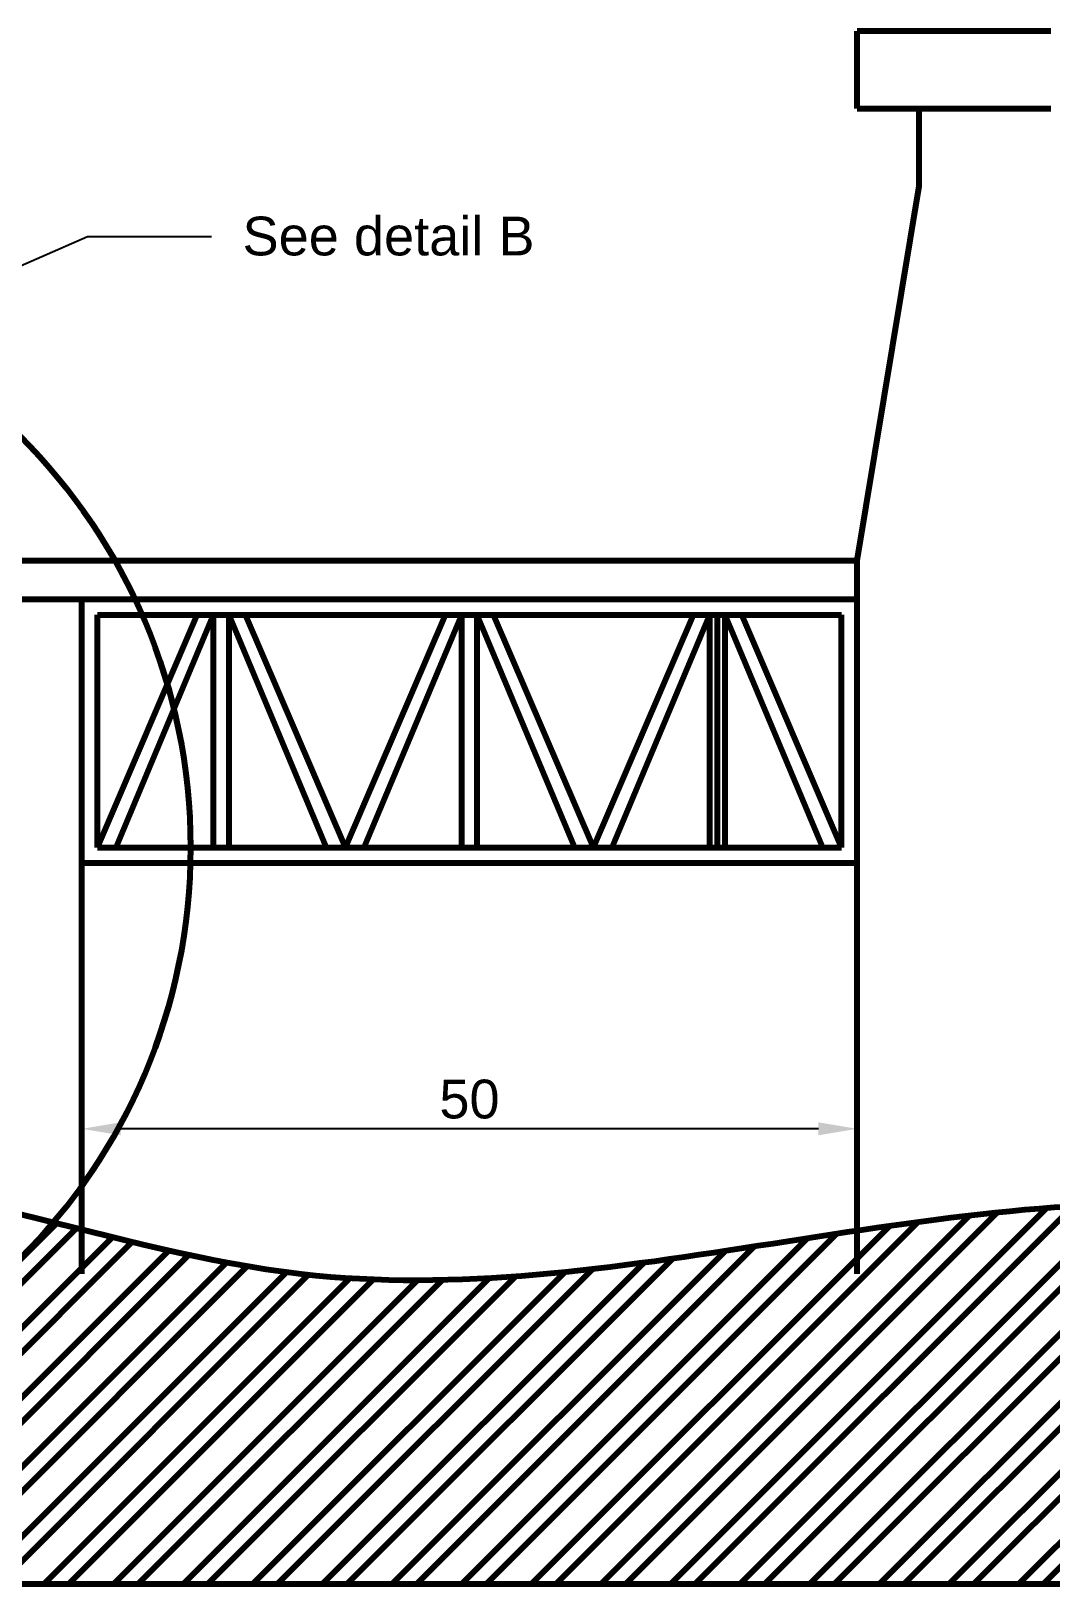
# Model space of a CAD drawing. Header units: inches. Extents: x 934 to 13503, y 40 to 6452.
# Drawn here: x 3958.4 to 4024.2, y 1815.1 to 1915.3 of the extents above; entities that cross this region are included whole.
import ezdxf
from ezdxf import colors
from ezdxf.entities.mleader import LeaderData, LeaderLine
from ezdxf.math import Vec2, Vec3

# ---------------------------------------------------------------- set-up
doc = ezdxf.new("R2010")
doc.units = ezdxf.units.IN
doc.styles.get("Standard").update_dxf_attribs({"font": 'arial.ttf'})
doc.dimstyles.new('ISO-25', dxfattribs={"dimtxt": 2.5, "dimasz": 2.5, "dimexe": 1.25, "dimexo": 0.275, "dimtad": 1, "dimdsep": 46, "dimtxsty": 'Standard', "dimcen": 2.5, "dimclrd": 256, "dimadec": 0, "dimazin": 0, "dimtfac": 1, "dimtmove": 0, "dimatfit": 3, "dimfxl": 1, "dimfxlon": 1, "dimarcsym": 0})

# ---------------------------------------------------------------- blocks, each defined once
blk = doc.blocks.new('*D122')
at = {"color": 0, "lineweight": -2, "transparency": 16777216}
for p, q in [((3961.664209124952, 1843.49358493206), (3961.664209124952, 1845.74358493206)), ((4011.664209124952, 1843.49358493206), (4011.664209124952, 1845.74358493206))]:
    blk.add_line(p, q, dxfattribs=at)
at = {"lineweight": -2, "transparency": 16777216}
blk.add_line((4009.164209124952, 1844.49358493206), (3964.164209124952, 1844.49358493206), dxfattribs=at)
at = {"lineweight": 80, "transparency": 16777216}
for points in [[(3964.164209124952, 1844.910251598726), (3964.164209124952, 1844.076918265393), (3961.664209124952, 1844.49358493206)], [(4009.164209124952, 1844.910251598726), (4009.164209124952, 1844.076918265393), (4011.664209124952, 1844.49358493206)]]:
    blk.add_solid(points, dxfattribs=at)
at = {"layer": 'Defpoints', "color": 0, "lineweight": 80, "transparency": 16777216}
for p in [(3961.664209124952, 1844.49358493206), (3961.664209124952, 1837.938202954006), (4011.664209124952, 1837.938202954006)]:
    blk.add_point(p, dxfattribs=at)
at = {"color": 0, "lineweight": 80, "transparency": 16777216, "insert": (3986.664209124952, 1846.395017401364), "char_height": 2.5, "attachment_point": 5}
blk.add_mtext('50', dxfattribs=at)

msp = doc.modelspace()

# ---------------------------------------------------------------- hatches: boundary and pattern name
at = {"lineweight": 80, "true_color": 0x636466}
h = msp.add_hatch(dxfattribs=at)
h.set_pattern_fill('STEEL', color=251)
h.set_pattern_definition([(45, (-1519.454354134796, 57.18501852113673), (-2.245064030267288, 2.245064030267288), []), (45, (-1519.454354134796, 58.7725185211367), (-2.245064030267288, 2.245064030267288), [])])
edge = h.paths.add_edge_path()
edge.add_line((4766.664209124952, 1815.140491916121), (4766.664209124952, 1848.140491916121))
edge.add_spline(control_points=[(4766.664209124952, 1848.140491916121), (4758.410521008524, 1849.17892985946), (4740.618977202907, 1851.417373316218), (4714.383738209946, 1830.254227685454), (4678.787859586111, 1847.358540189992), (4635.002775902982, 1827.726263263454), (4594.760541784546, 1844.106190150534), (4568.304809029728, 1836.939410710359), (4561.664209124952, 1835.140491916121)], knot_values=[0, 0, 0, 0, 24.19683953744607, 52.15839567901854, 90.20449929713183, 127.0952307706049, 188.0971952562734, 208.5406433330654, 208.5406433330654, 208.5406433330654, 208.5406433330654], degree=3, periodic=0)
edge.add_line((4561.664209124954, 1835.140491916122), (4056.664209124951, 1835.140491916121))
edge.add_spline(control_points=[(4056.664209124952, 1835.140491916121), (4050.023609220177, 1836.939410710359), (4023.567876465355, 1844.106190150532), (3983.325642346925, 1827.726263263455), (3939.540558663793, 1847.358540189992), (3903.944680039958, 1830.254227685454), (3877.709441046996, 1851.417373316218), (3859.917897241382, 1849.178929859461), (3851.664209124952, 1848.140491916121)], knot_values=[0, 0, 0, 0, 20.44344807679207, 81.44541256246058, 118.3361440359336, 156.3822476540469, 184.3438037956194, 208.5406433330655, 208.5406433330655, 208.5406433330655, 208.5406433330655], degree=3, periodic=0)
edge.add_line((3851.664209124952, 1848.140491916121), (3851.664209124952, 1815.140491916121))
edge.add_line((3851.664209124952, 1815.140491916121), (4766.664209124952, 1815.140491916121))

# ---------------------------------------------------------------- linework, layer by layer
at = {"lineweight": 80}
for p, q in [((4024.164209124951, 1915.288637573347), (4011.664209124952, 1915.288637573348)), ((4011.664209124953, 1910.288637573348), (4011.664209124952, 1915.288637573347)), ((4015.134685252516, 1915.288637573348), (4014.134685252516, 1915.288637573348)), ((4011.664209124952, 1910.288637573347), (4018.134685252516, 1910.288637573348)), ((4015.664209124951, 1905.288637573348), (4015.664209124951, 1910.288637573348)), ((4018.134685252516, 1910.288637573348), (4024.164209124951, 1910.288637573348)), ((4011.664209124952, 1881.140491916121), (4015.664209124951, 1905.288637573348)), ((3851.664209124952, 1881.140491916121), (4011.664209124952, 1881.140491916121)), ((4011.664209124952, 1835.140491916121), (4011.664209124952, 1881.140491916121)), ((3851.664209124952, 1878.640491916121), (3961.664209124952, 1878.640491916121)), ((3961.664209124952, 1835.140491916121), (3961.664209124952, 1878.640491916121)), ((3961.664209124952, 1878.640491916121), (4011.664209124952, 1878.640491916121)), ((3962.664209124952, 1862.640491916121), (3962.664209124952, 1877.640491916121)), ((3962.664209124952, 1877.640491916121), (4010.664209124952, 1877.640491916121)), ((3962.664209124952, 1862.640491916121), (3969.109977357568, 1877.640491916121)), ((3963.876792056648, 1862.640491916121), (3970.164209124952, 1877.640491916121)), ((3970.164209124952, 1862.640491916121), (3970.164209124952, 1877.640491916121)), ((3971.164209124952, 1862.640491916121), (3971.164209124952, 1877.640491916121)), ((3977.451626193257, 1862.640491916121), (3971.164209124952, 1877.640491916121)), ((3978.664209124952, 1862.640491916121), (3972.218440892337, 1877.640491916121)), ((3978.664209124952, 1862.640491916121), (3985.109977357568, 1877.640491916121)), ((3979.876792056648, 1862.640491916121), (3986.164209124952, 1877.640491916121)), ((3986.164209124952, 1862.640491916121), (3986.164209124952, 1877.640491916121)), ((3987.164209124952, 1862.640491916121), (3987.164209124952, 1877.640491916121)), ((3993.451626193257, 1862.640491916121), (3987.164209124952, 1877.640491916121)), ((3994.664209124952, 1862.640491916121), (3988.218440892337, 1877.640491916121)), ((3994.664209124952, 1862.640491916121), (4001.109977357568, 1877.640491916121)), ((3995.876792056648, 1862.640491916121), (4002.164209124952, 1877.640491916121)), ((4002.164209124952, 1862.640491916121), (4002.164209124952, 1877.640491916121)), ((4002.664209124952, 1862.640491916121), (4002.664209124952, 1877.640491916121)), ((4009.451626193257, 1862.640491916121), (4003.164209124952, 1877.640491916121)), ((4003.164209124952, 1862.640491916121), (4003.164209124952, 1877.640491916121)), ((4010.664209124952, 1862.640491916121), (4004.218440892337, 1877.640491916121)), ((4010.664209124952, 1862.640491916121), (4010.664209124952, 1877.640491916121)), ((4010.664209124952, 1862.815427289077), (4010.664209124952, 1862.815427289077)), ((3962.664209124952, 1862.640491916121), (4010.664209124952, 1862.640491916121)), ((3962.664209124952, 1862.640491916121), (4010.664209124952, 1862.640491916121)), ((4010.664209124952, 1862.640491916121), (4010.664209124952, 1862.640491916121)), ((3961.664209124952, 1861.640491916121), (4011.664209124952, 1861.640491916121)), ((3851.664209124952, 1815.140491916121), (4766.664209124953, 1815.140491916121))]:
    msp.add_line(p, q, dxfattribs=at)
msp.add_circle((3931.164209124952, 1862.640491916121), 37.50333318519802, dxfattribs=at)
msp.add_spline([(3851.664209124952, 1848.140491916121), (3875.861048662398, 1848.140491916121), (3901.664209124952, 1837.368048739107), (3939.479771743851, 1841.550060735312), (3975.809422116514, 1835.140491916121), (4036.664209124951, 1839.375414497286), (4056.664209124952, 1835.140491916121)], degree=3, dxfattribs=at)

# ---------------------------------------------------------------- dimensions: what is measured, and where the dimension line sits
dim = msp.add_linear_dim(base=(3961.664209124952, 1844.49358493206), p1=(4011.664209124952, 1837.938202954006), p2=(3961.664209124952, 1837.938202954006), dimstyle='ISO-25', dxfattribs=at)
dim.commit()
dim.dimension.update_dxf_attribs({"geometry": '*D122', "text_midpoint": (3986.664209124952, 1846.395017401364)})

# ---------------------------------------------------------------- leaders
ml = msp.add_multileader_mtext('Standard', dxfattribs=at)
ml.set_content('See detail B', color=256)
ml.set_leader_properties()
ml.build(insert=Vec2(0, 0))
ctx = ml.context
ctx.base_point, ctx.char_height, ctx.plane_origin = Vec3(3970.027749440873, 1902.049044935122), 2.5, Vec3(3948.280307714203, 1896.010226243548)
notes = []
notes.append((ctx, [(0, (1, 1, 0), (3962.027749440873, 1902.049044935122), (1, 0), 8, [(0, [(3948.280307714203, 1896.010226243548)], 0, [])])]))
ctx.mtext.insert, ctx.mtext.flow_direction = Vec3(3972.027749440873, 1903.320361442626), 5
for ctx, leaders in notes:
    for number, flags, end, landing, length, lines in leaders:
        leader = LeaderData()
        leader.index, (leader.has_last_leader_line, leader.has_dogleg_vector, leader.attachment_direction) = number, flags
        leader.last_leader_point, leader.dogleg_vector, leader.dogleg_length = Vec3(end), Vec3(landing), length
        for number, points, colour, breaks in lines:
            line = LeaderLine()
            line.index, line.vertices, line.color, line.breaks = number, Vec3.list(points), colors.encode_raw_color(colour), breaks
            leader.lines.append(line)
        ctx.leaders.append(leader)

doc.saveas('drawing.dxf')
